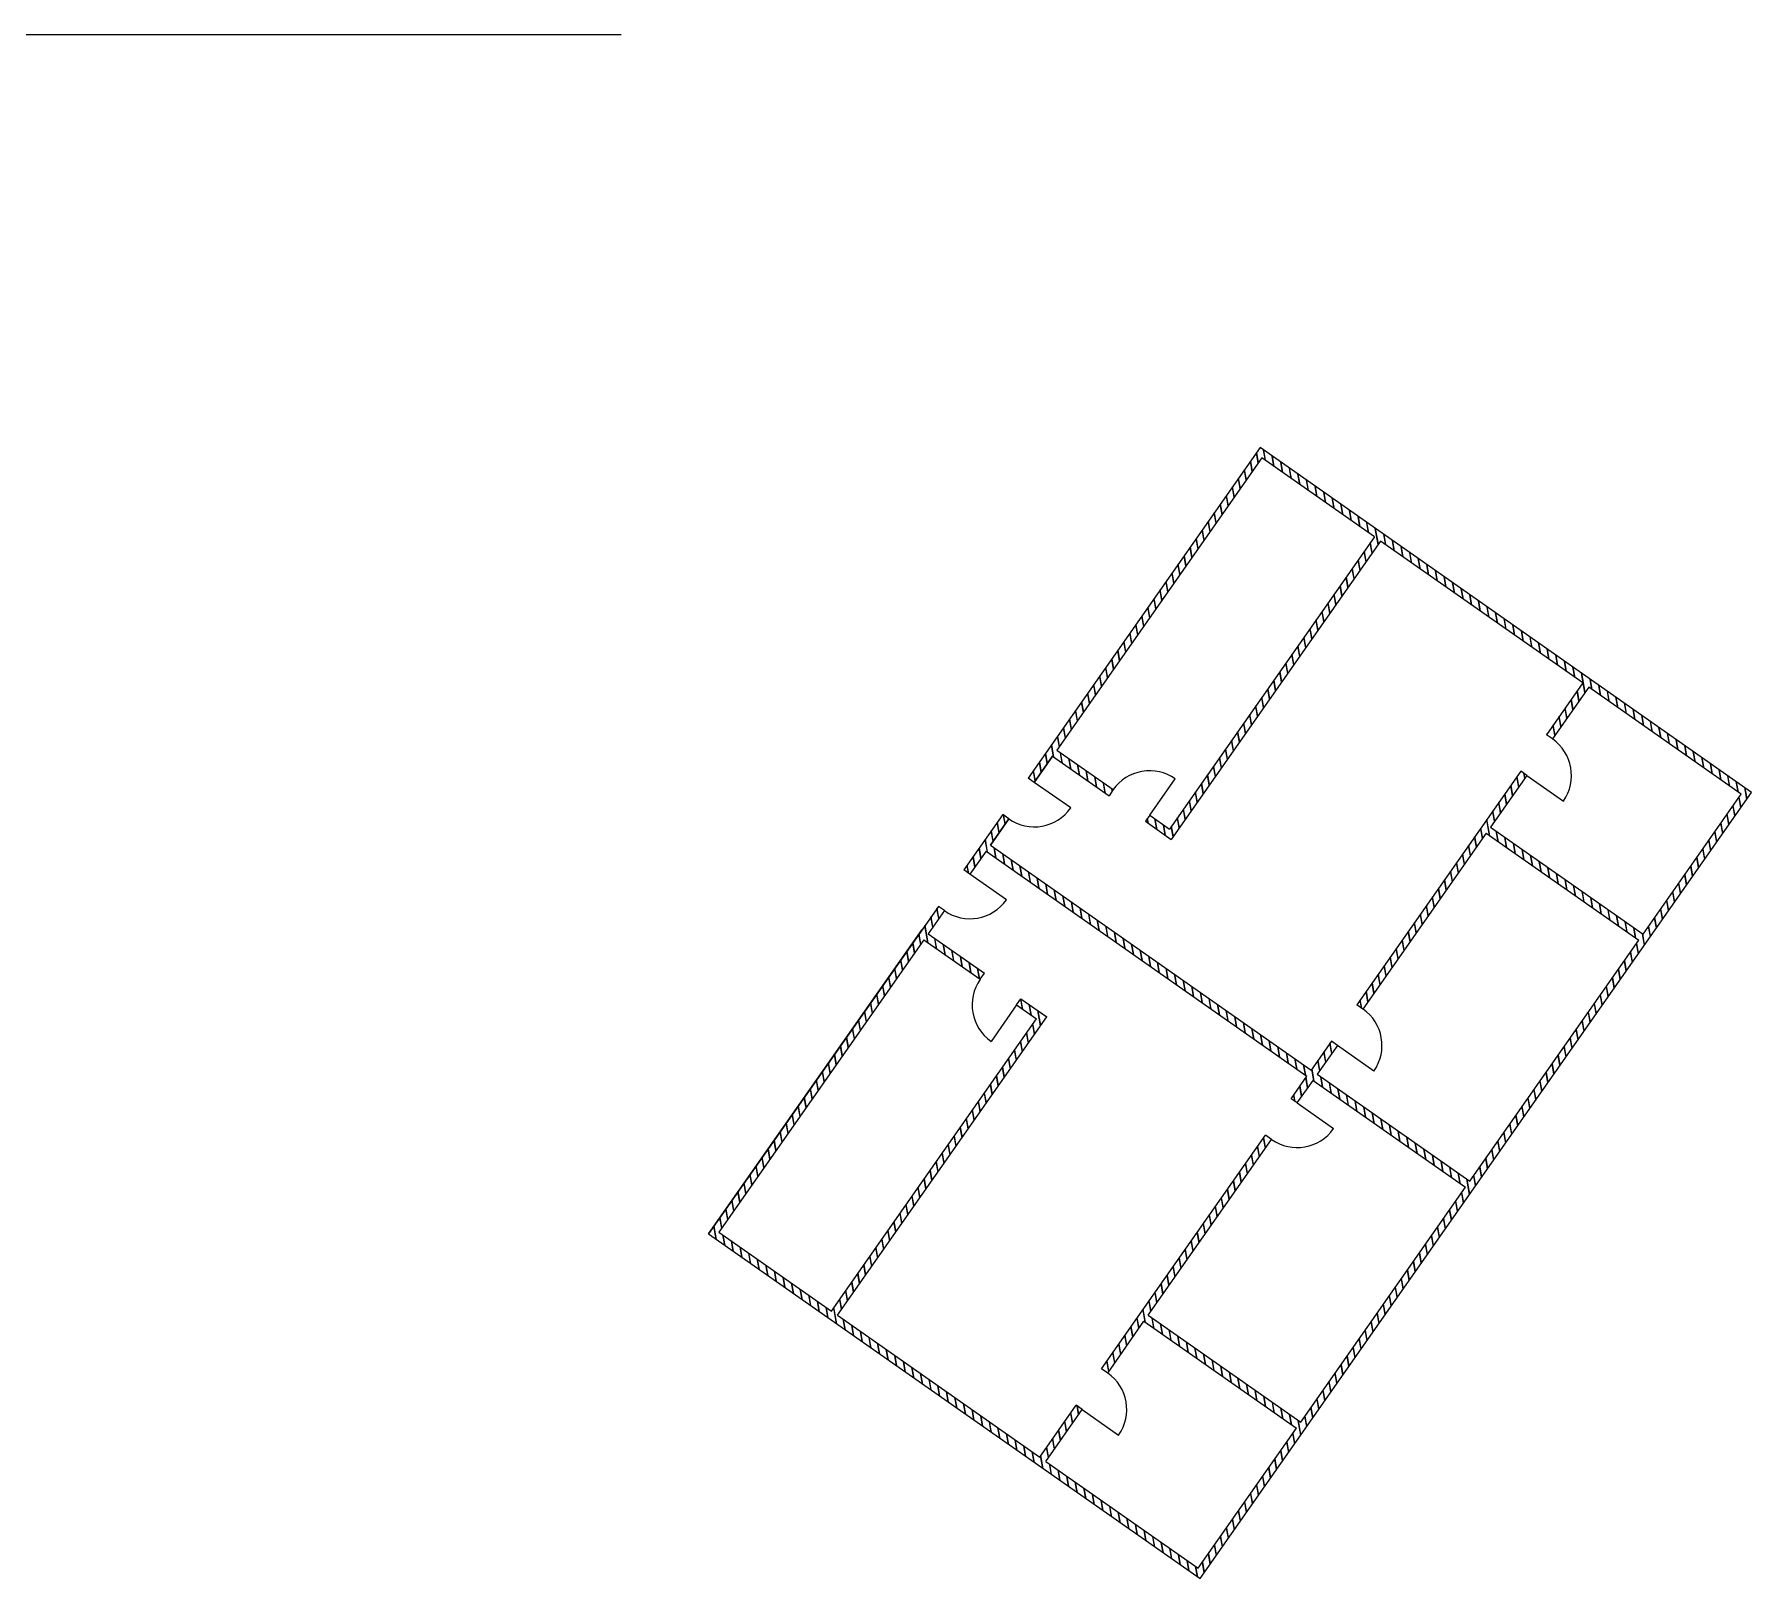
# Model space of a CAD drawing. Header units: millimetres. Extents: x 0 to 168904, y 0 to 40934.
# Drawn here: x 168718.03 to 168741.16, y 40862.68 to 40883.49 of the extents above; entities that cross this region are included whole.
import ezdxf

# ---------------------------------------------------------------- set-up
doc = ezdxf.new("R2010")
doc.units = ezdxf.units.MM

msp = doc.modelspace()

# ---------------------------------------------------------------- hatches: boundary and pattern name
h = msp.add_hatch()
h.set_pattern_fill('JIS_LC_20A', color=256, scale=0.005, angle=54.9524)
h.set_pattern_definition([(99.952443, (168530.04825, 39216.48785), (-0.0984951546, -0.01728307), []), (99.952443, (168530.05113, 39216.49194), (-0.0984951546, -0.01728307), [])])
h.paths.add_polyline_path([(168728.848, 40866.232), (168731.666, 40870.25), (168731.317, 40870.494), (168731.26, 40870.412), (168731.527, 40870.225), (168728.766, 40866.289), (168727.25, 40867.353), (168730.011, 40871.289), (168730.769, 40870.757), (168730.826, 40870.839), (168730.068, 40871.371), (168730.287, 40871.682), (168730.205, 40871.739), (168727.11, 40867.328), (168733.731, 40862.684), (168741.16, 40873.275), (168734.539, 40877.919), (168731.417, 40873.467), (168731.498, 40873.41), (168731.745, 40873.762), (168732.504, 40873.23), (168732.561, 40873.312), (168731.803, 40873.844), (168734.564, 40877.78), (168736.08, 40876.716), (168733.319, 40872.78), (168733.052, 40872.967), (168732.995, 40872.885), (168733.343, 40872.641), (168736.162, 40876.659), (168738.885, 40874.749), (168738.395, 40874.052), (168738.477, 40873.994), (168738.966, 40874.692), (168741.021, 40873.25), (168739.698, 40871.364), (168737.643, 40872.805), (168738.133, 40873.503), (168738.051, 40873.56), (168737.504, 40872.781), (168735.843, 40870.414), (168735.925, 40870.356), (168737.586, 40872.724), (168739.641, 40871.282), (168737.364, 40868.037), (168735.309, 40869.478), (168735.581, 40869.865), (168735.499, 40869.922), (168735.227, 40869.535), (168730.907, 40872.566), (168731.154, 40872.918), (168731.072, 40872.976), (168730.549, 40872.23), (168730.631, 40872.173), (168730.849, 40872.484), (168735.17, 40869.454), (168734.956, 40869.149), (168735.038, 40869.091), (168735.252, 40869.396), (168737.307, 40867.955), (168735.087, 40864.791), (168733.033, 40866.233), (168734.693, 40868.6), (168734.612, 40868.657), (168732.951, 40866.29), (168732.404, 40865.511), (168732.486, 40865.453), (168732.975, 40866.151), (168735.03, 40864.709), (168733.707, 40862.823), (168731.652, 40864.264), (168732.142, 40864.962), (168732.06, 40865.019), (168731.57, 40864.322)])

# ---------------------------------------------------------------- linework, layer by layer
for p, q in [((168694.896, 40883.485), (168725.931, 40883.485)), ((168736.08, 40876.716), (168733.319, 40872.78)), ((168736.162, 40876.659), (168733.343, 40872.641)), ((168738.885, 40874.749), (168738.395, 40874.052)), ((168738.966, 40874.692), (168738.477, 40873.994)), ((168738.477, 40873.994), (168738.395, 40874.052)), ((168731.803, 40873.844), (168732.561, 40873.312)), ((168731.498, 40873.41), (168731.745, 40873.762)), ((168731.745, 40873.762), (168732.504, 40873.23)), ((168738.051, 40873.56), (168737.504, 40872.781)), ((168738.133, 40873.503), (168738.051, 40873.56)), ((168731.498, 40873.41), (168731.417, 40873.467)), ((168731.99, 40873.065), (168731.498, 40873.41)), ((168732.561, 40873.312), (168732.504, 40873.23)), ((168733.052, 40872.967), (168733.397, 40873.459)), ((168738.133, 40873.503), (168737.643, 40872.805)), ((168738.133, 40873.503), (168738.624, 40873.158)), ((168730.907, 40872.566), (168731.154, 40872.918)), ((168731.154, 40872.918), (168731.072, 40872.976)), ((168733.052, 40872.967), (168732.995, 40872.885)), ((168732.995, 40872.885), (168733.343, 40872.641)), ((168733.052, 40872.967), (168733.319, 40872.78)), ((168737.504, 40872.781), (168735.843, 40870.414)), ((168737.586, 40872.724), (168735.925, 40870.356)), ((168737.586, 40872.724), (168739.641, 40871.282)), ((168737.643, 40872.805), (168739.698, 40871.364)), ((168730.849, 40872.484), (168735.17, 40869.454)), ((168730.907, 40872.566), (168735.227, 40869.535)), ((168730.907, 40872.566), (168735.227, 40869.535)), ((168730.631, 40872.173), (168730.549, 40872.23)), ((168731.122, 40871.828), (168730.631, 40872.173)), ((168730.287, 40871.682), (168730.205, 40871.739)), ((168727.11, 40867.328), (168729.986, 40871.428)), ((168730.011, 40871.289), (168730.769, 40870.757)), ((168730.068, 40871.371), (168730.826, 40870.839)), ((168737.364, 40868.037), (168739.641, 40871.282)), ((168730.769, 40870.757), (168730.826, 40870.839)), ((168731.26, 40870.412), (168730.915, 40869.921)), ((168731.26, 40870.412), (168731.317, 40870.494)), ((168731.26, 40870.412), (168731.527, 40870.225)), ((168731.317, 40870.494), (168731.666, 40870.25)), ((168735.925, 40870.356), (168735.843, 40870.414)), ((168728.766, 40866.289), (168731.527, 40870.225)), ((168728.848, 40866.232), (168731.666, 40870.25)), ((168735.499, 40869.922), (168735.227, 40869.535)), ((168735.581, 40869.865), (168735.309, 40869.478)), ((168735.581, 40869.865), (168735.499, 40869.922)), ((168736.072, 40869.52), (168735.581, 40869.865)), ((168734.956, 40869.149), (168735.17, 40869.454)), ((168735.038, 40869.091), (168735.252, 40869.396)), ((168735.252, 40869.396), (168737.307, 40867.955)), ((168735.309, 40869.478), (168737.364, 40868.037)), ((168735.309, 40869.478), (168737.364, 40868.037)), ((168735.038, 40869.091), (168734.956, 40869.149)), ((168735.038, 40869.091), (168735.529, 40868.747)), ((168732.951, 40866.29), (168734.612, 40868.657)), ((168733.033, 40866.233), (168734.693, 40868.6)), ((168734.693, 40868.6), (168734.612, 40868.657)), ((168735.087, 40864.791), (168737.307, 40867.955)), ((168732.404, 40865.511), (168732.951, 40866.29)), ((168732.486, 40865.453), (168732.975, 40866.151)), ((168732.975, 40866.151), (168735.03, 40864.709)), ((168733.033, 40866.233), (168735.087, 40864.791)), ((168732.486, 40865.453), (168732.404, 40865.511)), ((168731.57, 40864.322), (168732.06, 40865.019)), ((168732.142, 40864.962), (168732.06, 40865.019)), ((168731.652, 40864.264), (168732.142, 40864.962)), ((168732.142, 40864.962), (168732.633, 40864.617)), ((168731.513, 40864.24), (168731.513, 40864.24)), ((168731.595, 40864.183), (168731.595, 40864.183))]:
    msp.add_line(p, q)
for points in [[(168730.205, 40871.739), (168727.11, 40867.328), (168733.731, 40862.684), (168741.16, 40873.275), (168734.539, 40877.919), (168731.417, 40873.467)], [(168730.205, 40871.739), (168727.11, 40867.328), (168733.731, 40862.684), (168741.16, 40873.275), (168734.539, 40877.919), (168731.417, 40873.467)], [(168734.539, 40877.919), (168731.417, 40873.467)], [(168736.08, 40876.716), (168734.564, 40877.78), (168731.803, 40873.844)], [(168738.885, 40874.749), (168736.162, 40876.659)], [(168739.698, 40871.364), (168741.021, 40873.25), (168738.966, 40874.692)], [(168731.745, 40873.762), (168731.498, 40873.41)], [(168731.072, 40872.976), (168730.549, 40872.23)], [(168731.072, 40872.976), (168730.549, 40872.23)], [(168731.072, 40872.976), (168730.549, 40872.23)], [(168731.154, 40872.918), (168730.907, 40872.566)], [(168730.849, 40872.484), (168730.631, 40872.173)], [(168730.205, 40871.739), (168727.622, 40868.057)], [(168730.287, 40871.682), (168730.068, 40871.371)], [(168730.011, 40871.289), (168727.25, 40867.353), (168728.766, 40866.289)], [(168728.848, 40866.232), (168731.57, 40864.322)], [(168731.652, 40864.264), (168733.707, 40862.823), (168735.03, 40864.709)]]:
    msp.add_lwpolyline(points)
for centre, start, end in [((168738.133, 40873.503), 324.9524, 54.9524), ((168733.052, 40872.967), 54.9524, 144.9524), ((168731.498, 40873.41), 234.9524, 324.9524), ((168730.631, 40872.173), 234.9524, 324.9524), ((168731.26, 40870.412), 144.9524, 234.9524), ((168735.581, 40869.865), 324.9524, 54.9524), ((168735.038, 40869.091), 234.9524, 324.9524), ((168732.142, 40864.962), 324.9524, 54.9524)]:
    msp.add_arc(centre, 0.6, start, end)

doc.saveas('drawing.dxf')
